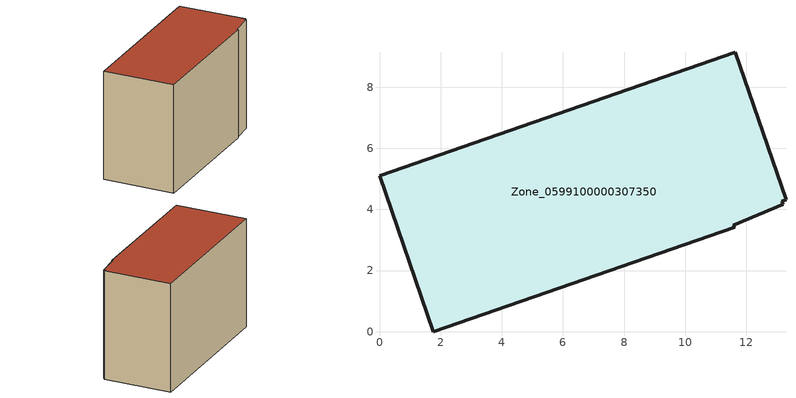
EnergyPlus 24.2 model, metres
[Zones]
Zone_0599100000307350
 floor ground (C_G): 0,5.11 11.63,9.14 13.29,4.32 13.16,4.27 13.2,4.17 11.57,3.49 11.61,3.41 1.75,0 z0
 wall outside (C_F): 11.63,9.14 0,5.11 1.75,0 11.61,3.41 11.57,3.49 13.2,4.17 13.16,4.27 13.29,4.32 11.63,9.14 z0:8.21
 roof outside (C_R): 11.57,3.49 13.2,4.17 13.16,4.27 13.29,4.32 11.63,9.14 0,5.11 1.75,0 11.61,3.41 z8.21
[BUILDING]
Pand.0599100000307350: North Axis=0; Terrain=City; Loads Convergence Tolerance Value=0.04; Temperature Convergence Tolerance Value=0.4; Solar Distribution=FullExterior; Maximum Number of Warmup Days=25; Minimum Number of Warmup Days=1
[Site:Location]
Rotterdam.The.Hague.AP_ZH_NLD Design_Conditions: Latitude=51.96; Longitude=4.45; Time Zone=1; Elevation=-4.5
[SITE:GROUNDTEMPERATURE:BUILDINGSURFACE]
18, 18, 18, 18, 18, 18, 18, 18, 18, 18, 18, 18
[MATERIAL] Thermal Absorptance=0.9; Solar Absorptance=0.7; Visible Absorptance=0.7
Name | Roughness | Thickness | Conductivity | Density | Specific Heat
G.TI.1975-1991 | MediumSmooth | 0.15 | 0.288461 | 540 | 1210
F.TI.1975-1991 | Rough | 0.3 | 0.230769 | 1920 | 840
R.TI.1975-1991 | MediumRough | 0.2 | 0.153846 | 1500 | 1000
[CONSTRUCTION]
C_G: G.TI.1975-1991
C_F: F.TI.1975-1991
C_R: R.TI.1975-1991
[ZONE]
Zone_0599100000307350: Type=1; Multiplier=1; Ceiling Height=Autocalculate; Volume=Autocalculate; Floor Area=autocalculate; Part of Total Floor Area=Yes
[ZONEINFILTRATION:DESIGNFLOWRATE]
Infil_Zone_0599100000307350: Zone or ZoneList or Space or SpaceList=Zone_0599100000307350; Schedule=AlwaysOn; Design Flow Rate Calculation Method=Flow/Area; Flow Rate per Floor Area=0.003; Constant Term Coefficient=1; Temperature Term Coefficient=0; Velocity Term Coefficient=0; Velocity Squared Term Coefficient=0
[HVACTEMPLATE:ZONE:IDEALLOADSAIRSYSTEM]
Zone_0599100000307350: Maximum Heating Supply Air Temperature=50; Minimum Cooling Supply Air Temperature=13; Maximum Heating Supply Air Humidity Ratio=0.0156; Minimum Cooling Supply Air Humidity Ratio=0.0077; Heating Limit=NoLimit; Cooling Limit=NoLimit; Dehumidification Control Type=ConstantSensibleHeatRatio; Cooling Sensible Heat Ratio=0.7; Dehumidification Setpoint=60; Humidification Control Type=None; Humidification Setpoint=30; Outdoor Air Method=None; Outdoor Air Flow Rate per Person=0.00944; Outdoor Air Flow Rate per Zone Floor Area=0; Outdoor Air Flow Rate per Zone=0; Demand Controlled Ventilation Type=None; Outdoor Air Economizer Type=NoEconomizer; Heat Recovery Type=None; Sensible Heat Recovery Effectiveness=0.7; Latent Heat Recovery Effectiveness=0.65
[ZONECONTROL:THERMOSTAT]
ThermostatControl_Zone_0599100000307350: Zone or ZoneList=Zone_0599100000307350; Control Type Schedule=DualSetpointControlType; Control 1=Thermostat_Zone_0599100000307350; Temperature Difference Between Cutout And Setpoint=0
[THERMOSTATSETPOINT:DUALSETPOINT]
Thermostat_Zone_0599100000307350: Heating Setpoint Temperature Schedule=HeatingSetpoint_Zone_0599100000307350; Cooling Setpoint Temperature Schedule=CoolingSetpoint_Zone_0599100000307350
[SCHEDULE:COMPACT]
HeatingSetpoint_Zone_0599100000307350: Through: 12/31, For: AllDays, Until: 24:00, 21
CoolingSetpoint_Zone_0599100000307350: Through: 12/31, For: AllDays, Until: 24:00, 24
DualSetpointControlType: Through: 12/31, For: AllDays, Until: 24:00, 4
AlwaysOn: Through: 12/31, For: AllDays, Until: 24:00, 1
